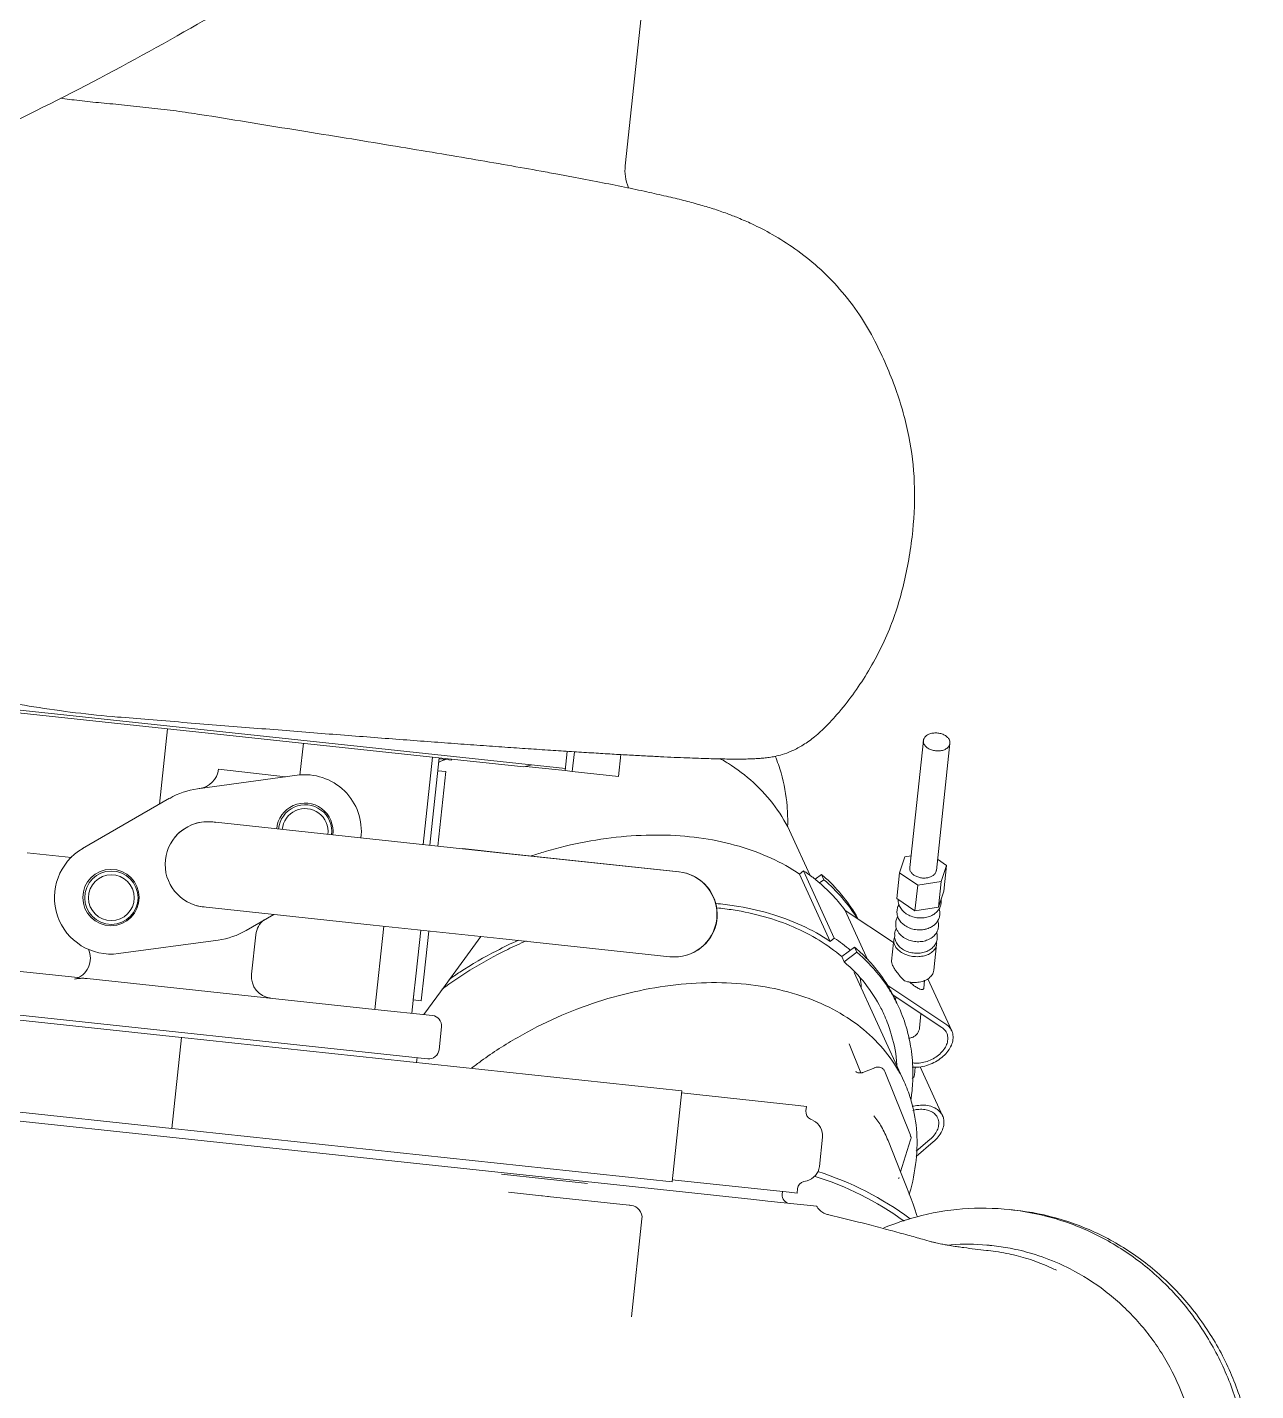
# Model space of a CAD drawing. Header units: millimetres. Extents: x 8265 to 78888, y 1905 to 34251.
# Drawn here: x 38917.01 to 38939.86, y 24266.16 to 24291.53 of the extents above; entities that cross this region are included whole.
import ezdxf

# ---------------------------------------------------------------- set-up
doc = ezdxf.new("R2010")
doc.units = ezdxf.units.MM
doc.layers.add('495_IMPIANTI_001-AM_0', color=6, linetype='Continuous', lineweight=0)

# ---------------------------------------------------------------- blocks, each defined once
blk = doc.blocks.new('gruppo elettrogeno')
at = {"layer": '495_IMPIANTI_001-AM_0'}
for p, q in [((41.492, -276.25), (41.492, -274.416)), ((34.966, -276.451), (34.971, -276.451)), ((35.051, -276.351), (35.028, -276.351)), ((41.723, -276.48), (41.722, -276.48)), ((41.722, -276.48), (41.759, -276.48)), ((41.759, -276.48), (41.743, -276.48)), ((41.759, -276.48), (43.287, -276.48)), ((43.263, -276.48), (43.287, -276.48)), ((43.379, -276.48), (43.287, -276.48)), ((43.397, -276.48), (43.379, -276.48)), ((44.012, -276.48), (43.397, -276.48)), ((39.201, -276.83), (38.283, -276.83)), ((38.945, -276.982), (38.945, -277.034)), ((39.201, -276.83), (39.46, -276.83)), ((39.46, -276.83), (40.917, -276.83)), ((40.917, -276.83), (50.216, -276.83)), ((41.01, -276.996), (50.365, -276.996)), ((41.01, -278.697), (41.01, -276.996)), ((44.179, -276.799), (42.568, -276.799)), ((50.216, -276.83), (56.635, -276.83)), ((58.776, -276.996), (50.367, -276.996)), ((50.367, -276.996), (50.367, -278.697)), ((38.515, -277.284), (38.573, -277.263)), ((38.673, -277.034), (38.825, -277.034)), ((38.673, -277.12), (38.673, -277.034)), ((38.825, -277.034), (41.01, -277.034)), ((36.679, -278.247), (36.801, -277.635)), ((36.786, -277.606), (37.096, -278.189)), ((38.315, -278.122), (38.315, -277.57)), ((36.257, -278.252), (36.545, -277.949)), ((36.554, -278.045), (36.323, -278.288)), ((36.691, -278.332), (37.29, -279.46)), ((38.573, -278.429), (38.515, -278.408)), ((36.135, -278.755), (36.645, -279.617)), ((38.673, -278.659), (38.673, -278.572)), ((38.673, -278.659), (38.825, -278.659)), ((38.825, -278.659), (41.01, -278.659)), ((41.01, -278.697), (50.365, -278.697)), ((45.772, -278.789), (45.896, -278.789)), ((45.896, -278.789), (54.662, -278.789)), ((45.972, -278.697), (45.972, -278.789)), ((58.776, -278.697), (50.367, -278.697)), ((45.582, -278.979), (45.582, -279.409)), ((38.053, -281.232), (36.914, -279.306)), ((36.737, -279.447), (36.737, -279.6)), ((37.486, -279.509), (37.696, -279.397)), ((37.732, -279.384), (38.006, -279.901)), ((45.594, -280.18), (45.93, -279.599)), ((46.847, -279.599), (45.772, -279.599)), ((46.157, -280.02), (46.157, -279.599)), ((52.233, -279.599), (46.847, -279.599)), ((46.847, -279.599), (46.847, -281.155)), ((54.296, -279.599), (52.406, -279.599)), ((46.007, -279.849), (46.007, -279.849)), ((46.007, -279.849), (46.157, -279.849)), ((46.007, -279.849), (46.007, -280.349)), ((46.157, -279.849), (46.157, -279.849)), ((46.157, -279.849), (46.157, -280.349)), ((49.198, -280.745), (49.198, -280.004)), ((45.032, -281.155), (45.594, -280.18)), ((51.699, -280.124), (49.884, -280.571)), ((36.135, -280.344), (36.678, -281.261)), ((37.409, -281.055), (36.257, -280.456)), ((36.323, -280.384), (37.289, -280.886)), ((36.737, -280.327), (36.737, -280.599)), ((46.007, -280.349), (46.007, -281.155)), ((46.157, -280.349), (46.157, -281.155)), ((37.215, -280.768), (37.289, -280.886)), ((37.234, -280.798), (37.234, -280.857)), ((49.387, -280.803), (48.905, -281.155)), ((36.737, -281.077), (36.737, -281.223)), ((44.679, -281.155), (41.498, -281.156)), ((47.046, -281.155), (44.679, -281.155)), ((50.225, -281.156), (47.046, -281.155)), ((36.585, -281.429), (36.585, -281.912)), ((37.385, -281.515), (37.385, -281.862)), ((37.824, -281.482), (38.343, -282.359)), ((38.043, -281.609), (38.261, -281.405)), ((38.098, -281.702), (38.316, -281.498)), ((38.261, -281.405), (38.316, -281.498)), ((38.043, -281.609), (38.098, -281.702)), ((38.558, -281.757), (38.491, -281.828)), ((38.491, -281.828), (39.191, -283.011)), ((38.558, -281.757), (39.258, -282.94)), ((52.762, -281.809), (53.588, -281.809)), ((38.343, -282.359), (37.385, -281.862)), ((51.062, -283.097), (52.572, -281.994)), ((36.623, -282.605), (36.556, -282.911)), ((37.053, -282.491), (36.623, -282.605)), ((36.623, -282.605), (36.623, -283.088)), ((37.415, -282.683), (37.053, -282.491)), ((37.053, -282.491), (37.053, -282.974)), ((37.415, -282.683), (37.415, -283.166)), ((38.798, -282.885), (38.871, -282.817)), ((41.493, -282.746), (44.712, -282.746)), ((44.679, -282.743), (41.498, -282.744)), ((47.046, -282.743), (44.679, -282.743)), ((44.712, -282.746), (45.491, -282.747)), ((46.007, -282.743), (46.007, -284.139)), ((46.157, -282.743), (46.157, -284.379)), ((46.282, -284.379), (46.282, -282.743)), ((50.225, -282.744), (47.046, -282.743)), ((36.556, -282.911), (36.556, -283.394)), ((36.623, -283.088), (36.556, -283.394)), ((37.053, -282.974), (36.623, -283.088)), ((37.415, -283.166), (37.053, -282.974)), ((38.853, -282.979), (38.798, -282.885)), ((38.853, -282.979), (38.963, -282.877)), ((39.493, -283.666), (39.063, -282.939)), ((39.258, -282.94), (39.191, -283.011)), ((51.238, -282.968), (51.238, -284.379)), ((36.736, -283.28), (36.736, -285.658)), ((37.234, -283.28), (37.234, -285.658)), ((37.347, -283.472), (37.415, -283.166)), ((48.749, -283.776), (50.564, -283.329)), ((36.556, -283.394), (36.736, -283.49)), ((37.234, -283.502), (37.347, -283.472)), ((48.698, -284.379), (48.698, -283.784)), ((48.96, -283.724), (50.218, -283.731)), ((44.574, -284.379), (44.431, -284.431)), ((46.282, -284.379), (44.574, -284.379)), ((46.134, -284.361), (45.927, -284.361)), ((45.927, -284.361), (45.927, -284.379)), ((46.007, -284.139), (46.157, -284.139)), ((46.157, -284.361), (46.134, -284.361)), ((54.152, -284.379), (46.282, -284.379)), ((43.668, -284.392), (42.805, -284.392)), ((42.805, -284.392), (42.805, -284.799)), ((43.801, -284.392), (43.668, -284.392)), ((43.668, -284.392), (43.668, -284.759)), ((43.801, -284.392), (43.925, -284.392)), ((43.801, -284.753), (43.801, -284.392)), ((47.464, -284.431), (43.801, -284.431)), ((43.925, -284.392), (44.537, -284.392)), ((56.562, -284.431), (47.464, -284.431)), ((52.19, -284.498), (52.19, -284.498)), ((41.694, -294.96), (41.695, -294.961)), ((43.887, -299.614), (43.887, -295.702))]:
    blk.add_line(p, q, dxfattribs=at)
for centre, radius in [((51.951, -281.145), 0.525), ((51.944, -281.142), 0.496), ((51.944, -281.142), 0.426)]:
    blk.add_circle(centre, radius, dxfattribs=at)
for centre, radius, start, end in [((41.722, -276.25), 0.23, 179.9988, 269.998), ((39.466, -271.837), 5.65, 239.9898, 259.0369), ((39.466, -271.837), 5.75, 239.3431, 258.6273), ((38.793, -276.982), 0.152, 359.9993, 89.9988), ((38.521, -277.12), 0.152, 289.9993, 359.9993), ((38.619, -277.57), 0.304, 109.9993, 179.9994), ((38.619, -278.122), 0.304, 179.9994, 249.9993), ((38.521, -278.572), 0.152, 359.9993, 69.9993), ((45.772, -278.979), 0.19, 89.9993, 179.9994), ((45.772, -279.409), 0.19, 179.9994, 269.9993), ((52.614, -279.941), 0.405, 111.5126, 210.7119), ((48.793, -280.004), 0.405, 359.9994, 89.903), ((51.951, -281.145), 1.052, 306.145, 103.855), ((50.224, -281.95), 1.42, 103.855, 126.145), ((48.793, -280.745), 0.405, 313.8199, 359.9994), ((41.493, -281.952), 0.794, 114.2393, 270), ((41.498, -281.95), 0.794, 90, 270), ((50.224, -281.95), 0.795, 81.1348, 91.0529), ((50.225, -281.95), 0.794, 270, 90), ((50.224, -281.95), 0.795, 265.8717, 325.6297), ((45.491, -281.953), 0.794, 270, 273.3765), ((45.488, -281.954), 0.794, 270.1832, 274.2918), ((48.497, -282.755), 1.052, 179.3442, 283.855), ((48.497, -282.755), 0.525, 178.6897, 1.3026), ((48.491, -282.752), 0.496, 178.9977, 0.9958), ((48.491, -282.752), 0.426, 178.8246, 1.1373), ((50.224, -281.95), 1.42, 283.855, 306.145), ((50.623, -283.731), 0.405, 102.7854, 179.9994)]:
    blk.add_arc(centre, radius, start, end, dxfattribs=at)
for points, start_tangent, end_tangent in [([(62.849, -272.297), (62.604, -271.973), (62.321, -271.701), (62.046, -271.503), (61.78, -271.359), (61.53, -271.256), (61.312, -271.187), (61.12, -271.137), (60.932, -271.095), (60.736, -271.057), (60.518, -271.02), (60.273, -270.981), (59.999, -270.942), (59.694, -270.902), (59.357, -270.863), (58.988, -270.824), (58.587, -270.788), (58.155, -270.754), (57.691, -270.722), (57.192, -270.693), (56.658, -270.666), (56.09, -270.641), (55.485, -270.615), (54.845, -270.587), (54.17, -270.557), (53.464, -270.521), (52.728, -270.48), (51.967, -270.432), (51.792, -270.42)], (-0.53757, 0.843219), (-0.997716, 0.067556)), ([(34.611, -277.151), (33.736, -277.07), (32.888, -276.828), (32.092, -276.434), (31.373, -275.899), (30.752, -275.24), (30.248, -274.476), (29.877, -273.631), (29.65, -272.73), (29.573, -271.809)], (-1, 0.00004), (-0.001357, 0.999999)), ([(34.611, -277.15), (33.831, -277.07), (32.982, -276.828), (32.187, -276.434), (31.467, -275.899), (30.846, -275.24), (30.343, -274.476), (29.972, -273.631), (29.744, -272.73), (29.668, -271.801)], (-0.999802, 0.019903), (0.000011, 1)), ([(30.608, -271.801), (30.666, -272.606), (30.858, -273.391), (31.176, -274.127), (31.612, -274.793), (32.153, -275.367), (32.78, -275.832), (33.473, -276.173), (33.689, -276.249)], (-0.006602, -0.999978), (0.95182, -0.306659)), ([(33.689, -276.249), (34.212, -276.382), (34.624, -276.437)], (0.95182, -0.306659), (0.996533, -0.083196)), ([(34.592, -276.326), (34.226, -276.266), (33.825, -276.156), (33.725, -276.121)], (-0.993677, 0.112274), (-0.941592, 0.336756)), ([(34.633, -276.33), (34.592, -276.326)], (-0.994833, 0.101528), (-0.993677, 0.112274)), ([(34.624, -276.437), (34.966, -276.451)], (0.996533, -0.083196), (1, -0.000055)), ([(35.028, -276.351), (34.633, -276.33)], (-0.999982, 0.005922), (-0.994833, 0.101528)), ([(35.037, -276.45), (34.971, -276.451)], (-0.999848, -0.017449), (-0.999999, -0.001191)), ([(35.028, -276.351), (35.051, -276.351)], (0.999986, -0.005222), (0.999983, -0.005864)), ([(35.06, -276.45), (35.037, -276.45)], (-0.999734, -0.023068), (-0.999848, -0.017449)), ([(35.051, -276.351), (35.059, -276.351)], (0.999983, -0.005864), (0.999981, -0.006093)), ([(35.059, -276.351), (35.271, -276.353), (35.48, -276.357), (35.54, -276.359)], (0.999981, -0.006093), (0.999428, -0.03383)), ([(35.755, -276.374), (35.722, -276.381), (35.06, -276.45)], (-0.981373, -0.192113), (-0.999734, -0.023068)), ([(35.54, -276.359), (35.647, -276.363), (35.78, -276.371), (35.808, -276.373)], (0.999428, -0.03383), (0.997499, -0.070685)), ([(35.761, -276.373), (35.755, -276.374)], (-0.981087, -0.193565), (-0.981373, -0.192113)), ([(35.767, -276.372), (35.761, -276.373)], (-0.980824, -0.194894), (-0.981087, -0.193565)), ([(35.808, -276.373), (35.897, -276.38), (36.006, -276.39), (36.068, -276.397)], (0.997499, -0.070685), (0.993095, -0.117313)), ([(36.069, -276.397), (36.095, -276.4), (36.26, -276.429), (36.542, -276.477), (36.873, -276.531), (37.24, -276.587), (37.63, -276.642), (38.043, -276.697), (38.066, -276.7)], (0.99303, -0.117862), (0.991359, -0.131179)), ([(37.001, -276.563), (36.428, -276.828), (35.58, -277.07), (34.705, -277.151)], (-0.878621, -0.47752), (-1, 0.000041)), ([(38.066, -276.7), (38.071, -276.701)], (0.991359, -0.131179), (0.991361, -0.131165)), ([(38.071, -276.701), (38.118, -276.712), (38.198, -276.75)], (0.989396, -0.145241), (0.839393, -0.543525)), ([(38.198, -276.75), (38.276, -276.82), (38.284, -276.83)], (0.839393, -0.543525), (0.59014, -0.807301)), ([(36.402, -276.836), (36.421, -276.878), (36.786, -277.606)], (0.423832, -0.905741), (0.469506, -0.882929)), ([(34.705, -277.151), (34.611, -277.15)], (-1, 0.000041), (-0.999802, 0.019903)), ([(36.598, -277.234), (36.594, -277.255), (36.538, -277.874)], (-0.182273, -0.983248), (-0.000041, -1)), ([(36.824, -277.506), (36.818, -277.527)], (-0.998501, -0.054726), (-0.165448, -0.986218)), ([(36.914, -279.307), (36.763, -279.009), (36.594, -278.463), (36.538, -277.874)], (-0.509075, 0.860722), (0.000041, 1)), ([(36.135, -278.755), (36.106, -278.684), (36.096, -278.581), (36.119, -278.469), (36.174, -278.357), (36.257, -278.252)], (-0.50834, 0.861156), (0.689644, 0.724148)), ([(36.323, -278.288), (36.252, -278.379), (36.207, -278.475), (36.19, -278.57), (36.202, -278.658), (36.223, -278.703)], (-0.689644, -0.724148), (0.508729, -0.860927)), ([(36.679, -278.247), (36.68, -278.305)], (-0.196344, -0.980535), (0.469436, -0.882966)), ([(37.409, -278.616), (37.245, -278.43), (37.096, -278.189)], (-0.738935, 0.673777), (-0.46934, 0.883018)), ([(36.68, -278.305), (36.697, -278.322)], (0.469436, -0.882966), (0.857885, -0.513842)), ([(36.718, -278.863), (36.697, -278.871), (36.563, -278.906), (36.434, -278.913), (36.317, -278.892), (36.22, -278.845), (36.148, -278.774), (36.135, -278.755)], (-0.9319, -0.362716), (-0.50834, 0.861156)), ([(36.223, -278.703), (36.243, -278.732), (36.31, -278.789), (36.399, -278.823), (36.503, -278.834), (36.616, -278.82), (36.697, -278.795)], (0.508729, -0.860927), (0.935659, 0.352906)), ([(44.942, -278.703), (44.778, -278.856), (44.151, -279.363), (43.468, -279.808), (42.743, -280.179), (41.993, -280.468), (41.234, -280.669), (40.484, -280.778), (39.759, -280.792), (39.075, -280.711), (38.449, -280.536), (37.893, -280.271), (37.42, -279.923), (37.04, -279.499), (36.914, -279.307)], (-0.721757, -0.692146), (-0.509075, 0.860722)), ([(36.752, -278.998), (36.75, -279.115), (36.754, -279.29)], (-0.032651, -0.999467), (0.050673, -0.998715)), ([(36.754, -279.29), (36.766, -279.444)], (0.050673, -0.998715), (0.096805, -0.995303)), ([(36.773, -279.381), (36.758, -279.395), (36.739, -279.427), (36.737, -279.447)], (-0.78274, -0.622348), (0.000779, -1)), ([(36.766, -279.444), (36.784, -279.598)], (0.096805, -0.995303), (0.144223, -0.989545)), ([(37.29, -279.46), (37.323, -279.499), (37.372, -279.523), (37.43, -279.527), (37.432, -279.527)], (0.469436, -0.882966), (0.989493, 0.14458)), ([(37.432, -279.527), (37.482, -279.511)], (0.989493, 0.14458), (0.896518, 0.443007)), ([(37.482, -279.511), (37.486, -279.509)], (0.896518, 0.443007), (0.882948, 0.469472)), ([(37.696, -279.397), (37.706, -279.392)], (0.880684, 0.473705), (0.915539, 0.402229)), ([(37.706, -279.392), (37.734, -279.384), (37.77, -279.381), (37.801, -279.386), (37.823, -279.396)], (0.915539, 0.402229), (0.88945, -0.457032)), ([(37.823, -279.396), (37.828, -279.399)], (0.88945, -0.457032), (0.903793, -0.427971)), ([(52.465, -279.564), (52.394, -279.583), (52.316, -279.595), (52.233, -279.599)], (-0.943483, -0.33142), (-1, 0.000011)), ([(36.135, -280.344), (36.119, -280.312), (36.096, -280.213), (36.105, -280.104), (36.148, -279.991), (36.22, -279.882), (36.317, -279.783), (36.434, -279.701), (36.563, -279.639), (36.697, -279.603), (36.793, -279.593)], (-0.509625, 0.860397), (0.999758, 0.022013)), ([(36.8, -279.673), (36.73, -279.675), (36.616, -279.697), (36.503, -279.743), (36.399, -279.809), (36.31, -279.891), (36.243, -279.983), (36.202, -280.079), (36.19, -280.173), (36.207, -280.259), (36.223, -280.292)], (-0.998608, 0.052744), (0.509475, -0.860485)), ([(36.784, -279.598), (36.798, -279.681)], (0.144223, -0.989545), (0.170601, -0.98534)), ([(36.798, -279.681), (36.804, -279.715)], (0.170601, -0.98534), (0.181556, -0.983381)), ([(36.804, -279.715), (36.852, -279.933)], (0.181556, -0.983381), (0.252867, -0.967501)), ([(37.273, -280.224), (37.237, -280.139), (37.085, -279.608), (37.083, -279.594)], (-0.400005, 0.916513), (-0.176593, 0.984284)), ([(36.852, -279.933), (36.964, -280.275), (37.16, -280.675)], (0.252867, -0.967501), (0.509028, -0.86075)), ([(36.223, -280.292), (36.252, -280.331), (36.323, -280.384)], (0.509475, -0.860485), (0.887535, -0.46074)), ([(36.921, -280.123), (36.894, -280.128), (36.838, -280.152), (36.791, -280.192), (36.757, -280.242), (36.739, -280.297), (36.737, -280.328)], (-0.991167, -0.132618), (0.000375, -1)), ([(37.423, -280.519), (37.273, -280.224)], (-0.509028, 0.86075), (-0.400005, 0.916513)), ([(44.187, -281.164), (44.51, -280.971), (45.166, -280.51), (45.581, -280.164)], (0.869629, 0.493706), (0.744719, 0.667378)), ([(45.533, -280.301), (45.348, -280.457), (44.711, -280.925), (44.329, -281.163)], (-0.756618, -0.653857), (-0.862124, -0.506698)), ([(45.581, -280.164), (45.644, -280.107)], (0.744719, 0.667378), (0.737224, 0.675649)), ([(36.257, -280.456), (36.174, -280.394), (36.135, -280.344)], (-0.887535, 0.46074), (-0.509625, 0.860397)), ([(38.261, -281.405), (37.831, -281.046), (37.488, -280.622), (37.423, -280.519)], (-0.824509, 0.565848), (-0.509028, 0.86075)), ([(37.16, -280.675), (37.217, -280.767)], (0.509028, -0.86075), (0.541602, -0.840635)), ([(37.217, -280.767), (37.228, -280.783)], (0.541602, -0.840635), (0.547484, -0.836816)), ([(37.228, -280.783), (37.295, -280.881)], (0.547484, -0.836816), (0.582011, -0.813181)), ([(37.011, -281.162), (36.966, -281.132), (36.893, -281.089), (36.829, -281.061), (36.782, -281.049), (36.752, -281.052), (36.738, -281.067), (36.736, -281.076)], (-0.811642, 0.584155), (0.000648, -1)), ([(37.289, -280.886), (37.348, -280.971), (37.409, -281.055)], (0.550831, -0.834617), (0.610016, -0.792389)), ([(37.295, -280.881), (37.421, -281.045)], (0.582011, -0.813181), (0.639191, -0.769048)), ([(37.409, -281.055), (37.724, -281.402), (38.015, -281.643)], (0.610016, -0.792389), (0.80638, -0.591398)), ([(37.421, -281.045), (37.59, -281.231), (38.043, -281.609)], (0.639191, -0.769048), (0.824509, -0.565848)), ([(37.931, -281.142), (37.896, -280.979), (37.893, -280.964)], (-0.237507, 0.971386), (-0.176593, 0.984284)), ([(36.585, -281.429), (36.592, -281.379), (36.629, -281.308), (36.693, -281.246), (36.735, -281.22)], (0.001374, 0.999999), (0.880976, 0.47316)), ([(36.735, -281.22), (36.781, -281.199), (36.884, -281.17), (36.996, -281.161), (37.107, -281.174)], (0.880976, 0.47316), (0.97789, -0.209119)), ([(37.357, -281.437), (37.319, -281.383), (37.265, -281.32), (37.194, -281.249), (37.107, -281.174)], (-0.509148, 0.860679), (-0.778517, 0.627623)), ([(37.386, -281.516), (37.379, -281.484), (37.357, -281.437)], (0.027713, 0.999616), (-0.509148, 0.860679)), ([(38.316, -281.498), (38.766, -281.757), (39.272, -281.953), (39.825, -282.083), (40.416, -282.147), (40.727, -282.153)], (0.824509, -0.565848), (0.999963, 0.00859)), ([(36.585, -281.912), (36.593, -281.86), (36.63, -281.788), (36.697, -281.726), (36.787, -281.679), (36.892, -281.651), (37.006, -281.644), (37.118, -281.659), (37.219, -281.694), (37.301, -281.747), (37.357, -281.813)], (0.001528, 0.999999), (0.509148, -0.860679)), ([(37.318, -281.845), (37.29, -281.816), (37.209, -281.759), (37.109, -281.721), (37.003, -281.707), (36.896, -281.714), (36.797, -281.742), (36.712, -281.79), (36.647, -281.852), (36.605, -281.924)], (-0.64363, 0.765337), (-0.374182, -0.927355)), ([(37.347, -281.886), (37.318, -281.845)], (-0.509148, 0.860679), (-0.64363, 0.765337)), ([(37.381, -281.874), (37.357, -281.813)], (-0.210846, 0.977519), (-0.509148, 0.860679)), ([(38.015, -281.643), (38.098, -281.702)], (0.80638, -0.591398), (0.824509, -0.565848)), ([(38.491, -281.828), (38.327, -281.735), (38.171, -281.634)], (-0.882424, 0.470456), (-0.824509, 0.565848)), ([(40.752, -282.232), (40.404, -282.227), (39.735, -282.154), (39.116, -281.996), (38.558, -281.757)], (-0.999838, -0.017988), (-0.882424, 0.470456)), ([(36.593, -281.963), (36.587, -281.936), (36.585, -281.912)], (-0.277441, 0.960743), (0.001528, 0.999999)), ([(36.586, -282.013), (36.592, -282.084), (36.608, -282.132)], (-0.043936, -0.999034), (0.401159, -0.916009)), ([(36.593, -281.961), (36.586, -282.003)], (-0.239059, -0.971005), (-0.082096, -0.996624)), ([(36.586, -282.003), (36.586, -282.013)], (-0.082096, -0.996624), (-0.043936, -0.999034)), ([(36.605, -281.924), (36.593, -281.961)], (-0.374182, -0.927355), (-0.239059, -0.971005)), ([(36.655, -282.059), (36.647, -282.069), (36.61, -282.13)], (-0.651362, -0.758767), (-0.413709, -0.910409)), ([(36.759, -281.978), (36.712, -282.007), (36.655, -282.059)], (-0.881464, -0.47225), (-0.651362, -0.758767)), ([(37.212, -281.977), (37.209, -281.976), (37.109, -281.938), (37.003, -281.923), (36.896, -281.931), (36.797, -281.959), (36.759, -281.978)], (-0.881617, 0.471966), (-0.881464, -0.47225)), ([(37.29, -282.033), (37.212, -281.977)], (-0.731194, 0.68217), (-0.881617, 0.471966)), ([(37.293, -282.036), (37.29, -282.033)], (-0.722901, 0.690952), (-0.731194, 0.68217)), ([(37.315, -282.059), (37.293, -282.036)], (-0.652708, 0.757609), (-0.722901, 0.690952)), ([(37.347, -282.103), (37.315, -282.059)], (-0.509148, 0.860679), (-0.652708, 0.757609)), ([(37.364, -281.92), (37.347, -281.886)], (-0.387608, 0.921824), (-0.509148, 0.860679)), ([(37.378, -281.963), (37.364, -281.92)], (-0.231918, 0.972735), (-0.387608, 0.921824)), ([(37.371, -282.109), (37.384, -282.046), (37.378, -281.964), (37.378, -281.963)], (0.31716, 0.948372), (-0.231918, 0.972735)), ([(37.378, -281.963), (37.385, -281.912)], (0.276547, 0.961), (0.001528, 0.999999)), ([(37.385, -281.912), (37.384, -281.887), (37.381, -281.874)], (0.001528, 0.999999), (-0.210846, 0.977519)), ([(36.599, -282.156), (36.586, -282.219), (36.592, -282.301), (36.61, -282.352)], (-0.31716, -0.948372), (0.412003, -0.911183)), ([(36.605, -282.141), (36.599, -282.156)], (-0.374182, -0.927355), (-0.31716, -0.948372)), ([(36.61, -282.13), (36.605, -282.141)], (-0.413709, -0.910409), (-0.374182, -0.927355)), ([(36.611, -282.35), (36.605, -282.363)], (-0.421709, -0.906731), (-0.374182, -0.927355)), ([(36.695, -282.242), (36.647, -282.291), (36.611, -282.35)], (-0.769607, -0.638518), (-0.421709, -0.906731)), ([(36.853, -282.162), (36.797, -282.181), (36.712, -282.229), (36.695, -282.242)], (-0.965764, -0.259421), (-0.769607, -0.638518)), ([(37.116, -282.162), (37.109, -282.16), (37.003, -282.145), (36.896, -282.153), (36.853, -282.162)], (-0.966518, 0.256597), (-0.965764, -0.259421)), ([(37.275, -282.242), (37.209, -282.198), (37.116, -282.162)], (-0.769432, 0.638729), (-0.966518, 0.256597)), ([(37.291, -282.255), (37.275, -282.242)], (-0.730642, 0.682761), (-0.769432, 0.638729)), ([(37.347, -282.325), (37.291, -282.255)], (-0.509148, 0.860679), (-0.730642, 0.682761)), ([(37.363, -282.133), (37.347, -282.103)], (-0.401159, 0.916009), (-0.509148, 0.860679)), ([(37.361, -282.352), (37.347, -282.325)], (-0.412003, 0.911183), (-0.509148, 0.860679)), ([(37.36, -282.354), (37.366, -282.341)], (0.421709, 0.906731), (0.374182, 0.927355)), ([(37.361, -282.135), (37.366, -282.124)], (0.413709, 0.910409), (0.374182, 0.927355)), ([(37.37, -282.552), (37.384, -282.485), (37.378, -282.403), (37.361, -282.352)], (0.334691, 0.942328), (-0.412003, 0.911183)), ([(37.37, -282.33), (37.384, -282.263), (37.378, -282.181), (37.363, -282.133)], (0.334691, 0.942328), (-0.401159, 0.916009)), ([(37.366, -282.124), (37.371, -282.109)], (0.374182, 0.927355), (0.31716, 0.948372)), ([(37.366, -282.341), (37.37, -282.33)], (0.374182, 0.927355), (0.334691, 0.942328)), ([(38.098, -282.24), (38.1, -282.245)], (0.578276, -0.815841), (0.579717, -0.814818)), ([(38.1, -282.245), (38.4, -282.601), (38.77, -282.92)], (0.579717, -0.814818), (0.806222, -0.591613)), ([(38.109, -282.238), (38.425, -282.585), (38.798, -282.885)], (0.610016, -0.792389), (0.824509, -0.565848)), ([(36.601, -282.374), (36.586, -282.441), (36.592, -282.523), (36.61, -282.574)], (-0.334691, -0.942328), (0.412003, -0.911183)), ([(36.6, -282.599), (36.586, -282.663), (36.592, -282.745)], (-0.321466, -0.946921), (0.228733, -0.973489)), ([(36.601, -282.596), (36.6, -282.599)], (-0.334691, -0.942328), (-0.321466, -0.946921)), ([(36.605, -282.363), (36.601, -282.374)], (-0.374182, -0.927355), (-0.334691, -0.942328)), ([(36.605, -282.585), (36.601, -282.596)], (-0.374182, -0.927355), (-0.334691, -0.942328)), ([(36.611, -282.572), (36.605, -282.585)], (-0.421709, -0.906731), (-0.374182, -0.927355)), ([(36.699, -282.461), (36.647, -282.513), (36.611, -282.572)], (-0.777358, -0.629058), (-0.421709, -0.906731)), ([(36.712, -282.451), (36.699, -282.461)], (-0.805096, -0.593145), (-0.777358, -0.629058)), ([(37.273, -282.462), (37.209, -282.42), (37.109, -282.382), (37.003, -282.367), (36.896, -282.375), (36.797, -282.403), (36.712, -282.451)], (-0.776345, 0.630308), (-0.805096, -0.593145)), ([(37.291, -282.477), (37.273, -282.462)], (-0.730642, 0.682761), (-0.776345, 0.630308)), ([(37.347, -282.547), (37.291, -282.477)], (-0.509148, 0.860679), (-0.730642, 0.682761)), ([(37.361, -282.574), (37.347, -282.547)], (-0.412003, 0.911183), (-0.509148, 0.860679)), ([(37.36, -282.576), (37.366, -282.563)], (0.421709, 0.906731), (0.374182, 0.927355)), ([(37.385, -282.665), (37.378, -282.625), (37.361, -282.574)], (-0.074724, 0.997204), (-0.412003, 0.911183)), ([(37.366, -282.563), (37.37, -282.552)], (0.374182, 0.927355), (0.334691, 0.942328)), ([(38.871, -282.817), (38.591, -282.601), (38.343, -282.359)], (-0.824509, 0.565848), (-0.672675, 0.739938)), ([(38.962, -282.878), (38.871, -282.817)], (-0.843013, 0.537894), (-0.824509, 0.565848)), ([(44.243, -282.754), (44.013, -282.854), (43.278, -283.117), (42.539, -283.299), (41.81, -283.398), (41.104, -283.411), (40.435, -283.337), (39.816, -283.18), (39.258, -282.94)], (-0.911392, -0.411539), (-0.882424, 0.470456)), ([(44.249, -282.751), (44.243, -282.754)], (-0.911037, -0.412324), (-0.911392, -0.411539)), ([(37.217, -283.218), (37.181, -283.177), (37.13, -283.144), (37.067, -283.123), (36.998, -283.113), (36.927, -283.118), (36.862, -283.135), (36.806, -283.164), (36.765, -283.203), (36.741, -283.248), (36.737, -283.28)], (-0.509148, 0.860679), (-0.001528, -0.999999)), ([(38.77, -282.92), (38.853, -282.979)], (0.806222, -0.591613), (0.824509, -0.565848)), ([(39.191, -283.011), (39.027, -282.918), (38.962, -282.878)], (-0.882424, 0.470456), (-0.843013, 0.537894)), ([(37.234, -283.28), (37.233, -283.265), (37.217, -283.218)], (0.001528, 0.999999), (-0.509148, 0.860679)), ([(39.493, -283.666), (39.843, -284.139), (40.295, -284.544), (40.796, -284.847)], (0.509148, -0.860679), (0.896979, -0.442072)), ([(39.575, -283.798), (39.625, -284.176), (39.803, -284.777), (39.944, -285.075)], (0.07485, -0.997195), (0.476428, -0.879213)), ([(46.121, -284.318), (46.034, -284.367)], (-0.867014, -0.498283), (-0.874003, -0.48592)), ([(46.043, -284.362), (46.12, -284.318)], (0.873243, 0.487285), (0.867084, 0.498162)), ([(46.162, -284.294), (46.121, -284.318)], (-0.863583, -0.504206), (-0.867014, -0.498283)), ([(46.121, -284.318), (46.16, -284.295)], (0.867011, 0.498289), (0.863768, 0.50389)), ([(52.19, -284.498), (51.605, -284.513), (50.968, -284.529), (50.34, -284.545), (49.722, -284.562), (49.117, -284.578), (48.527, -284.594), (47.954, -284.611), (47.397, -284.627), (46.858, -284.644), (46.339, -284.66), (45.84, -284.676), (45.363, -284.693), (44.907, -284.709), (44.473, -284.726), (44.062, -284.742), (43.673, -284.758), (43.307, -284.775), (42.964, -284.791), (42.642, -284.807), (42.342, -284.823), (42.065, -284.839), (41.809, -284.854), (41.574, -284.869), (41.36, -284.884), (41.165, -284.899), (40.989, -284.913), (40.831, -284.927), (40.688, -284.941), (40.561, -284.955), (40.446, -284.969), (40.341, -284.984), (40.244, -285), (40.149, -285.018), (40.052, -285.04), (39.946, -285.071), (39.818, -285.119), (39.659, -285.198), (39.474, -285.32), (39.279, -285.488), (39.08, -285.706), (38.917, -285.921)], (-0.999686, -0.025039), (-0.57599, -0.817457)), ([(61.289, -285.177), (61.17, -285.17), (60.514, -285.13), (59.977, -285.093), (59.392, -285.036), (58.612, -284.944), (57.605, -284.833), (56.452, -284.725), (55.166, -284.618), (53.756, -284.521), (52.19, -284.498)], (-0.997847, 0.065587), (-0.999704, -0.02434)), ([(40.796, -284.847), (40.84, -284.869)], (0.896979, -0.442072), (0.902987, -0.429669)), ([(40.84, -284.869), (40.961, -284.924)], (0.902987, -0.429669), (0.918177, -0.396171)), ([(36.736, -285.658), (36.744, -285.617), (36.775, -285.569), (36.827, -285.53), (36.894, -285.503), (36.97, -285.492), (37.047, -285.497), (37.118, -285.517), (37.177, -285.552), (37.217, -285.597)], (0.002489, 0.999997), (0.509148, -0.860679)), ([(37.234, -285.658), (37.234, -285.648), (37.217, -285.597)], (0.002489, 0.999997), (-0.509148, 0.860679)), ([(36.754, -285.72), (36.737, -285.669), (36.736, -285.658)], (-0.509148, 0.860679), (0.002489, 0.999997)), ([(36.754, -285.72), (36.794, -285.764), (36.852, -285.799), (36.923, -285.82), (37.001, -285.825), (37.077, -285.813), (37.144, -285.787), (37.195, -285.747), (37.226, -285.7), (37.234, -285.658)], (0.509148, -0.860679), (0.002489, 0.999997)), ([(38.917, -285.921), (38.438, -286.73), (38.084, -287.652), (37.903, -288.554)], (-0.575991, -0.817456), (-0.118567, -0.992946)), ([(37.903, -288.554), (37.846, -289.52), (37.913, -290.421), (38.106, -291.257), (38.438, -292.098), (38.92, -292.95)], (-0.118483, -0.992956), (0.544305, -0.838888)), ([(38.92, -292.95), (39.26, -293.409), (39.677, -293.845), (40.123, -294.209), (40.583, -294.501), (41.03, -294.722), (41.431, -294.877), (41.694, -294.96)], (0.544245, -0.838927), (0.959789, -0.280723)), ([(43.866, -308.72), (43.994, -307.348), (44.393, -305.92), (45.027, -304.564), (45.928, -303.19), (47.145, -301.74), (48.764, -300.15), (50.558, -298.632), (52.435, -297.217), (54.397, -295.875), (56.43, -294.606)], (0.002048, 0.999998), (0.858851, 0.512226)), ([(41.695, -294.961), (41.908, -295.018), (42.177, -295.08), (42.447, -295.13), (42.739, -295.176), (43.065, -295.219), (43.436, -295.262), (43.857, -295.305), (44.33, -295.348), (44.855, -295.391), (45.117, -295.411)], (0.959865, -0.280463), (0.997127, -0.075742)), ([(43.782, -295.297), (43.784, -295.301), (43.863, -295.506), (43.887, -295.702)], (0.482757, -0.875754), (-0.000316, -1)), ([(45.117, -295.411), (45.433, -295.435), (46.064, -295.479), (46.749, -295.523), (47.487, -295.568), (48.273, -295.614), (49.104, -295.661), (49.974, -295.708), (50.876, -295.757), (51.737, -295.804)], (0.997127, -0.075742), (0.998522, -0.054353)), ([(51.737, -295.804), (51.901, -295.812), (52.131, -295.821), (52.36, -295.828), (52.587, -295.832), (52.815, -295.833), (53.042, -295.833), (53.269, -295.832), (53.49, -295.83), (53.704, -295.828), (53.911, -295.826), (54.111, -295.827), (54.305, -295.829), (54.466, -295.832)], (0.998537, -0.054072), (0.999678, -0.025361))]:
    blk.add_spline(points, degree=3, dxfattribs=dict(at, start_tangent=start_tangent, end_tangent=end_tangent))

msp = doc.modelspace()

# ---------------------------------------------------------------- block references
at = {"layer": '495_IMPIANTI_001-AM_0', "linetype": 'Continuous', "rotation": 173.8923967405046}
msp.add_blockref('gruppo elettrogeno', (38940.311, 23990.259), dxfattribs=at)

doc.saveas('drawing.dxf')
